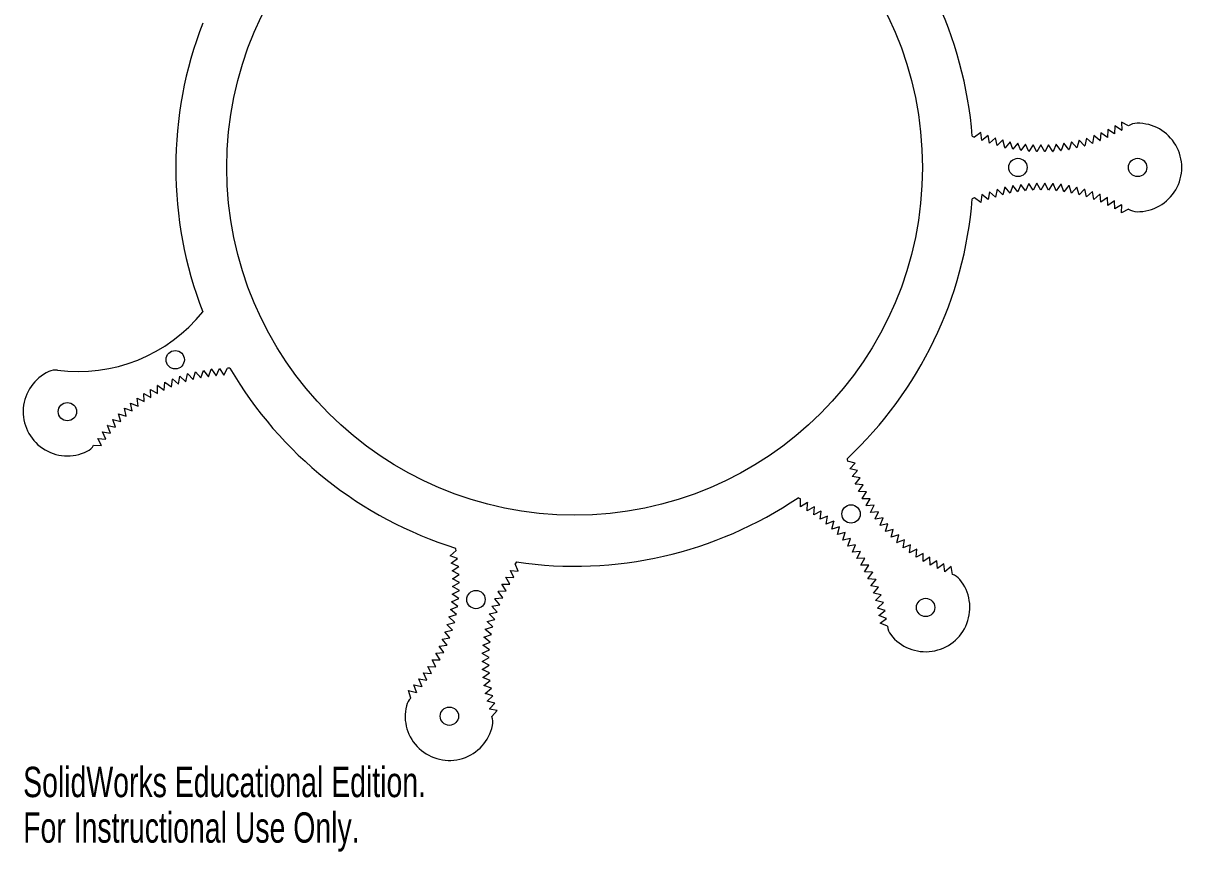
# Model space of a CAD drawing. Header units: inches. Extents: x -3.46 to 3.81, y -4.29 to 3.72.
# Drawn here: x -3.46 to 3.81, y -4.29 to 0.9 of the extents above; entities that cross this region are included whole.
import ezdxf

# ---------------------------------------------------------------- set-up
doc = ezdxf.new("R2010")
doc.units = ezdxf.units.IN
doc.header["$MEASUREMENT"] = 0
doc.styles.add('SLDTEXTSTYLE0', font='TXT', dxfattribs={"width": 0.7})

msp = doc.modelspace()

# ---------------------------------------------------------------- linework, layer by layer
at = {"color": 7, "linetype": 'Continuous', "lineweight": 15}
for p, q in [((2.5467, 0.2193), (2.5066, 0.1894)), ((2.5526, 0.1697), (2.5467, 0.2193)), ((3.2989, 0.218), (3.2929, 0.1683)), ((3.3389, 0.1879), (3.2989, 0.218)), ((3.3429, 0.238), (3.3394, 0.1881)), ((3.3843, 0.21), (3.3429, 0.238)), ((3.3858, 0.2602), (3.3848, 0.2102)), ((3.4286, 0.2344), (3.3858, 0.2602)), ((3.4275, 0.2846), (3.429, 0.2346)), ((3.4716, 0.2609), (3.4275, 0.2846)), ((2.5916, 0.2014), (2.5531, 0.1695)), ((2.5999, 0.1521), (2.5916, 0.2014)), ((2.6373, 0.1857), (2.6004, 0.1519)), ((2.6481, 0.1369), (2.6373, 0.1857)), ((2.6837, 0.1724), (2.6486, 0.1367)), ((2.697, 0.1242), (2.6837, 0.1724)), ((2.7308, 0.1614), (2.6975, 0.124)), ((2.7465, 0.1139), (2.7308, 0.1614)), ((2.7783, 0.1528), (2.747, 0.1138)), ((2.7964, 0.1062), (2.7783, 0.1528)), ((2.8262, 0.1466), (2.7969, 0.1061)), ((2.8466, 0.101), (2.8262, 0.1466)), ((3.0192, 0.1463), (2.9986, 0.1007)), ((3.0483, 0.1057), (3.0192, 0.1463)), ((3.0671, 0.1523), (3.0488, 0.1057)), ((3.0983, 0.1132), (3.0671, 0.1523)), ((3.1147, 0.1607), (3.0988, 0.1133)), ((3.1478, 0.1232), (3.1147, 0.1607)), ((3.1618, 0.1715), (3.1483, 0.1233)), ((3.1967, 0.1358), (3.1618, 0.1715)), ((3.2083, 0.1847), (3.1972, 0.1359)), ((3.245, 0.1507), (3.2083, 0.1847)), ((3.254, 0.2002), (3.2455, 0.1509)), ((3.2924, 0.1681), (3.254, 0.2002)), ((2.8744, 0.1429), (2.8472, 0.101)), ((2.8971, 0.0983), (2.8744, 0.1429)), ((2.9227, 0.1416), (2.8976, 0.0983)), ((2.9476, 0.0982), (2.9227, 0.1416)), ((2.971, 0.1427), (2.9481, 0.0982)), ((2.9981, 0.1007), (2.971, 0.1427)), ((2.6481, -0.1369), (2.6373, -0.1857)), ((2.6837, -0.1724), (2.6486, -0.1367)), ((2.697, -0.1242), (2.6837, -0.1724)), ((2.7308, -0.1614), (2.6975, -0.124)), ((2.7465, -0.1139), (2.7308, -0.1614)), ((2.7783, -0.1528), (2.747, -0.1138)), ((2.7964, -0.1062), (2.7783, -0.1528)), ((2.8262, -0.1466), (2.7969, -0.1061)), ((2.8466, -0.101), (2.8262, -0.1466)), ((2.8744, -0.1429), (2.8472, -0.101)), ((2.8971, -0.0983), (2.8744, -0.1429)), ((2.9227, -0.1416), (2.8976, -0.0983)), ((2.9476, -0.0982), (2.9227, -0.1416)), ((2.971, -0.1427), (2.9481, -0.0982)), ((2.9981, -0.1007), (2.971, -0.1427)), ((3.0192, -0.1463), (2.9986, -0.1007)), ((3.0483, -0.1057), (3.0192, -0.1463)), ((3.0671, -0.1523), (3.0488, -0.1057)), ((3.0983, -0.1132), (3.0671, -0.1523)), ((3.1147, -0.1607), (3.0988, -0.1133)), ((3.1478, -0.1232), (3.1147, -0.1607)), ((3.1618, -0.1715), (3.1483, -0.1233)), ((3.1967, -0.1358), (3.1618, -0.1715)), ((3.2083, -0.1847), (3.1972, -0.1359)), ((2.5467, -0.2193), (2.5066, -0.1894)), ((2.5526, -0.1697), (2.5467, -0.2193)), ((2.5916, -0.2014), (2.5531, -0.1695)), ((2.5999, -0.1521), (2.5916, -0.2014)), ((2.6373, -0.1857), (2.6004, -0.1519)), ((3.245, -0.1507), (3.2083, -0.1847)), ((3.254, -0.2002), (3.2455, -0.1509)), ((3.2924, -0.1681), (3.254, -0.2002)), ((3.2989, -0.218), (3.2929, -0.1683)), ((3.3389, -0.1879), (3.2989, -0.218)), ((3.3429, -0.238), (3.3394, -0.1881)), ((3.3843, -0.21), (3.3429, -0.238)), ((3.3858, -0.2602), (3.3848, -0.2102)), ((3.4286, -0.2344), (3.3858, -0.2602)), ((3.4275, -0.2846), (3.429, -0.2346)), ((3.4716, -0.2609), (3.4275, -0.2846)), ((-2.4369, -1.3431), (-2.4255, -1.2944)), ((-2.4251, -1.2943), (-2.3903, -1.3302)), ((-2.3903, -1.3302), (-2.3765, -1.2822)), ((-2.376, -1.2821), (-2.3431, -1.3197)), ((-2.3431, -1.3197), (-2.327, -1.2724)), ((-2.3265, -1.2723), (-2.2955, -1.3116)), ((-2.2955, -1.3116), (-2.277, -1.2651)), ((-2.2765, -1.2651), (-2.2475, -1.3059)), ((-2.2475, -1.3059), (-2.2267, -1.2604)), ((-2.2262, -1.2604), (-2.1993, -1.3026)), ((-2.1993, -1.3026), (-2.1762, -1.2582)), ((-2.6148, -1.4176), (-2.6135, -1.3677)), ((-2.6131, -1.3674), (-2.5718, -1.3957)), ((-2.5718, -1.3957), (-2.568, -1.3458)), ((-2.5675, -1.3456), (-2.5277, -1.3759)), ((-2.5277, -1.3759), (-2.5214, -1.3263)), ((-2.5209, -1.3261), (-2.4827, -1.3584)), ((-2.4827, -1.3584), (-2.4739, -1.3091)), ((-2.4734, -1.309), (-2.4369, -1.3431)), ((-2.7365, -1.4962), (-2.7428, -1.4466)), ((-2.7423, -1.4463), (-2.6973, -1.468)), ((-2.6973, -1.468), (-2.701, -1.4181)), ((-2.7006, -1.4178), (-2.6567, -1.4418)), ((-2.6567, -1.4418), (-2.6579, -1.3918)), ((-2.6575, -1.3915), (-2.6148, -1.4176)), ((-2.8104, -1.5584), (-2.8216, -1.5097)), ((-2.8213, -1.5093), (-2.7742, -1.5264)), ((-2.7742, -1.5264), (-2.783, -1.4771)), ((-2.7826, -1.4768), (-2.7365, -1.4962)), ((-2.8777, -1.6277), (-2.8938, -1.5804)), ((-2.8934, -1.58), (-2.8449, -1.5922)), ((-2.8449, -1.5922), (-2.8586, -1.5441)), ((-2.8582, -1.5438), (-2.8104, -1.5584)), ((-2.9376, -1.7035), (-2.9584, -1.658)), ((-2.9581, -1.6576), (-2.9086, -1.6649)), ((-2.9086, -1.6649), (-2.927, -1.6184)), ((-2.9267, -1.618), (-2.8777, -1.6277)), ((-3.0146, -1.7413), (-2.9646, -1.7436)), ((-2.9646, -1.7436), (-2.9877, -1.6992)), ((-2.9874, -1.6988), (-2.9376, -1.7035)), ((1.7593, -1.8544), (1.711, -1.8417)), ((1.7242, -1.8899), (1.7593, -1.8544)), ((1.7732, -1.9006), (1.7243, -1.8904)), ((1.7399, -1.9379), (1.7732, -1.9006)), ((1.7895, -1.9461), (1.7401, -1.9384)), ((1.7581, -1.985), (1.7895, -1.9461)), ((1.808, -1.9907), (1.7583, -1.9855)), ((1.7786, -2.0312), (1.808, -1.9907)), ((1.8288, -2.0344), (1.7788, -2.0316)), ((1.4164, -2.1278), (1.4148, -2.0779)), ((1.4589, -2.1015), (1.4164, -2.1278)), ((1.4584, -2.1517), (1.4593, -2.1017)), ((1.8015, -2.0762), (1.8288, -2.0344)), ((1.8517, -2.0769), (1.8017, -2.0767)), ((1.8265, -2.1201), (1.8517, -2.0769)), ((1.5021, -2.1275), (1.4584, -2.1517)), ((1.4991, -2.1777), (1.5026, -2.1278)), ((1.544, -2.1557), (1.4991, -2.1777)), ((1.5385, -2.2057), (1.5445, -2.156)), ((1.8768, -2.1182), (1.8268, -2.1205)), ((1.8538, -2.1626), (1.8768, -2.1182)), ((1.9039, -2.1582), (1.8541, -2.1631)), ((1.8832, -2.2037), (1.9039, -2.1582)), ((1.5845, -2.186), (1.5385, -2.2057)), ((1.5764, -2.2356), (1.5849, -2.1863)), ((1.6233, -2.2183), (1.5764, -2.2356)), ((1.6128, -2.2674), (1.6237, -2.2186)), ((1.933, -2.1968), (1.8835, -2.2041)), ((1.9146, -2.2433), (1.933, -2.1968)), ((1.964, -2.2338), (1.9149, -2.2437)), ((1.948, -2.2812), (1.964, -2.2338)), ((1.6605, -2.2525), (1.6128, -2.2674)), ((1.6475, -2.301), (1.6609, -2.2529)), ((1.6959, -2.2886), (1.6475, -2.301)), ((1.6804, -2.3364), (1.6962, -2.2889)), ((1.9968, -2.2693), (1.9483, -2.2816)), ((1.9832, -2.3174), (1.9968, -2.2693)), ((2.0314, -2.303), (1.9836, -2.3178)), ((2.0202, -2.3518), (2.0314, -2.303)), ((1.7294, -2.3263), (1.6804, -2.3364)), ((1.7116, -2.3733), (1.7298, -2.3267)), ((1.761, -2.3658), (1.7116, -2.3733)), ((1.7408, -2.4118), (1.7613, -2.3662)), ((2.0676, -2.335), (2.0206, -2.3521)), ((2.059, -2.3842), (2.0676, -2.335)), ((2.1054, -2.365), (2.0594, -2.3845)), ((2.0993, -2.4147), (2.1054, -2.365)), ((2.1447, -2.3932), (2.0997, -2.415)), ((2.1411, -2.443), (2.1447, -2.3932)), ((-0.7805, -2.4341), (-0.7424, -2.4016)), ((-0.7334, -2.4508), (-0.7805, -2.4341)), ((-0.773, -2.4818), (-0.7333, -2.4513)), ((1.7905, -2.4067), (1.7408, -2.4118)), ((1.7681, -2.4517), (1.7908, -2.4072)), ((1.818, -2.4492), (1.7681, -2.4517)), ((1.7933, -2.4929), (1.8183, -2.4496)), ((2.1853, -2.4193), (2.1415, -2.4433)), ((2.1842, -2.4693), (2.1853, -2.4193)), ((2.2273, -2.4433), (2.1847, -2.4695)), ((2.2287, -2.4933), (2.2273, -2.4433)), ((2.2703, -2.4652), (2.2291, -2.4935)), ((2.2743, -2.515), (2.2703, -2.4652)), ((-0.7268, -2.5009), (-0.773, -2.4818)), ((-0.7679, -2.5298), (-0.7267, -2.5014)), ((-0.7227, -2.5513), (-0.7679, -2.5298)), ((-0.3804, -2.5714), (-0.4029, -2.5268)), ((-0.4026, -2.5263), (-0.3529, -2.5317)), ((-0.3529, -2.5317), (-0.3731, -2.4859)), ((1.8433, -2.4929), (1.7933, -2.4929)), ((1.8163, -2.5353), (1.8435, -2.4934)), ((1.8663, -2.5379), (1.8163, -2.5353)), ((1.8372, -2.5789), (1.8665, -2.5383)), ((2.3145, -2.4849), (2.2747, -2.5153)), ((2.3209, -2.5345), (2.3145, -2.4849)), ((2.3595, -2.5023), (2.3214, -2.5346)), ((2.3685, -2.5515), (2.3595, -2.5023)), ((-0.7652, -2.5781), (-0.7227, -2.5518)), ((-0.7212, -2.6017), (-0.7652, -2.5781)), ((-0.765, -2.6264), (-0.7212, -2.6023)), ((-0.4291, -2.6548), (-0.456, -2.6126)), ((-0.4558, -2.6122), (-0.4058, -2.6125)), ((-0.4058, -2.6125), (-0.4306, -2.569)), ((-0.4303, -2.5686), (-0.3804, -2.5714)), ((1.887, -2.5839), (1.8372, -2.5789)), ((1.8559, -2.6235), (1.8872, -2.5844)), ((-0.7672, -2.6746), (-0.7222, -2.6528)), ((-0.7258, -2.7026), (-0.7672, -2.6746)), ((-0.7222, -2.6523), (-0.765, -2.6264)), ((-0.4503, -2.6982), (-0.4793, -2.6575)), ((-0.4791, -2.657), (-0.4291, -2.6548)), ((1.9054, -2.631), (1.8559, -2.6235)), ((1.8723, -2.6689), (1.9055, -2.6315)), ((1.9213, -2.6789), (1.8723, -2.6689)), ((1.8864, -2.7151), (1.9215, -2.6794)), ((-0.7789, -2.7705), (-0.732, -2.7533)), ((-0.7718, -2.7227), (-0.7258, -2.7032)), ((-0.7319, -2.7528), (-0.7718, -2.7227)), ((-0.4859, -2.788), (-0.5189, -2.7504)), ((-0.5187, -2.7499), (-0.4693, -2.7426)), ((-0.4693, -2.7426), (-0.5003, -2.7034)), ((-0.5001, -2.703), (-0.4503, -2.6982)), ((1.9349, -2.7276), (1.8864, -2.7151)), ((1.8982, -2.762), (1.935, -2.7281)), ((-0.7884, -2.8179), (-0.7406, -2.8031)), ((-0.7517, -2.8518), (-0.7884, -2.8179)), ((-0.7405, -2.8026), (-0.7789, -2.7705)), ((-0.5003, -2.8341), (-0.5351, -2.7982)), ((-0.535, -2.7977), (-0.4859, -2.788)), ((1.9459, -2.7769), (1.8982, -2.762)), ((1.9076, -2.8094), (1.946, -2.7774)), ((1.9545, -2.8267), (1.9076, -2.8094)), ((1.9145, -2.8572), (1.9545, -2.8272)), ((-0.8144, -2.9109), (-0.7654, -2.901)), ((-0.8002, -2.8647), (-0.7518, -2.8523)), ((-0.7653, -2.9005), (-0.8002, -2.8647)), ((-0.522, -2.9282), (-0.5602, -2.8961)), ((-0.5601, -2.8956), (-0.5123, -2.8809)), ((-0.5123, -2.8809), (-0.5489, -2.8468)), ((-0.5488, -2.8463), (-0.5003, -2.8341)), ((1.9605, -2.8768), (1.9145, -2.8572)), ((-0.831, -2.9563), (-0.7815, -2.9489)), ((-0.7998, -2.9954), (-0.831, -2.9563)), ((-0.7813, -2.9484), (-0.8144, -2.9109)), ((-0.5753, -2.9954), (-0.5292, -2.976)), ((-0.5292, -2.976), (-0.5691, -2.9458)), ((-0.569, -2.9453), (-0.522, -2.9282)), ((-0.8708, -3.0443), (-0.8208, -3.0419)), ((-0.8437, -3.0864), (-0.8708, -3.0443)), ((-0.8497, -3.0008), (-0.8, -2.9959)), ((-0.8206, -3.0415), (-0.8497, -3.0008)), ((-0.5791, -3.0458), (-0.534, -3.0241)), ((-0.5364, -3.0723), (-0.5791, -3.0463)), ((-0.534, -3.0241), (-0.5753, -2.9959)), ((-0.869, -3.1301), (-0.8939, -3.0867)), ((-0.8939, -3.0867), (-0.8439, -3.0868)), ((-0.5803, -3.0963), (-0.5364, -3.0723)), ((-0.5364, -3.1207), (-0.5803, -3.0968)), ((-0.579, -3.1468), (-0.5364, -3.1207)), ((-0.9262, -3.2134), (-0.9466, -3.1677)), ((-0.9466, -3.1677), (-0.8968, -3.1729)), ((-0.8965, -3.1724), (-0.9192, -3.1279)), ((-0.9192, -3.1279), (-0.8693, -3.1305)), ((-0.5339, -3.1689), (-0.579, -3.1473)), ((-0.5751, -3.1972), (-0.5339, -3.1689)), ((-0.9914, -3.2905), (-1.0071, -3.243)), ((-1.0071, -3.243), (-0.9581, -3.2531)), ((-0.9578, -3.2527), (-0.9759, -3.2061)), ((-0.9759, -3.2061), (-0.9265, -3.2138)), ((-0.5289, -3.217), (-0.5751, -3.1977)), ((-0.5687, -3.2473), (-0.5289, -3.217)), ((-0.5216, -3.2647), (-0.5686, -3.2478)), ((-0.5598, -3.297), (-0.5216, -3.2647)), ((-1.0269, -3.3265), (-1.0402, -3.2782)), ((-1.0402, -3.2782), (-0.9918, -3.2908)), ((-0.5118, -3.312), (-0.5597, -3.2975)), ((-0.5484, -3.3462), (-0.5118, -3.312)), ((-0.4997, -3.3588), (-0.5482, -3.3467)), ((-0.5345, -3.3948), (-0.4997, -3.3588)), ((-0.4852, -3.4049), (-0.5343, -3.3953)), ((-0.5181, -3.4426), (-0.4852, -3.4049))]:
    msp.add_line(p, q, dxfattribs=at)
at = {"color": 7, "linetype": 'Continuous', "lineweight": 15, "flags": 128}
for points in [[(3.4286, 0.2344), (3.4286, 0.2344), (3.4287, 0.2344), (3.4287, 0.2345), (3.4288, 0.2345), (3.4289, 0.2345), (3.4289, 0.2346), (3.429, 0.2346), (3.429, 0.2346)], [(2.5526, 0.1697), (2.5526, 0.1696), (2.5527, 0.1696), (2.5528, 0.1696), (2.5528, 0.1696), (2.5529, 0.1695), (2.5529, 0.1695), (2.553, 0.1695), (2.5531, 0.1695)], [(2.5999, 0.1521), (2.6, 0.1521), (2.6001, 0.152), (2.6001, 0.152), (2.6002, 0.152), (2.6002, 0.152), (2.6003, 0.1519), (2.6004, 0.1519), (2.6004, 0.1519)], [(3.245, 0.1507), (3.245, 0.1508), (3.2451, 0.1508), (3.2452, 0.1508), (3.2452, 0.1508), (3.2453, 0.1508), (3.2453, 0.1509), (3.2454, 0.1509), (3.2455, 0.1509)], [(3.2924, 0.1681), (3.2925, 0.1682), (3.2925, 0.1682), (3.2926, 0.1682), (3.2926, 0.1682), (3.2927, 0.1683), (3.2928, 0.1683), (3.2928, 0.1683), (3.2929, 0.1683)], [(3.3389, 0.1879), (3.339, 0.1879), (3.339, 0.188), (3.3391, 0.188), (3.3391, 0.188), (3.3392, 0.188), (3.3392, 0.1881), (3.3393, 0.1881), (3.3394, 0.1881)], [(3.3843, 0.21), (3.3844, 0.21), (3.3844, 0.2101), (3.3845, 0.2101), (3.3846, 0.2101), (3.3846, 0.2101), (3.3847, 0.2102), (3.3847, 0.2102), (3.3848, 0.2102)], [(2.6481, 0.1369), (2.6482, 0.1369), (2.6482, 0.1369), (2.6483, 0.1368), (2.6484, 0.1368), (2.6484, 0.1368), (2.6485, 0.1368), (2.6485, 0.1368), (2.6486, 0.1367)], [(2.697, 0.1242), (2.6971, 0.1242), (2.6971, 0.1241), (2.6972, 0.1241), (2.6972, 0.1241), (2.6973, 0.1241), (2.6974, 0.1241), (2.6974, 0.1241), (2.6975, 0.124)], [(2.7465, 0.1139), (2.7465, 0.1139), (2.7466, 0.1139), (2.7467, 0.1139), (2.7467, 0.1139), (2.7468, 0.1139), (2.7468, 0.1139), (2.7469, 0.1138), (2.747, 0.1138)], [(2.7964, 0.1062), (2.7965, 0.1062), (2.7965, 0.1062), (2.7966, 0.1062), (2.7966, 0.1062), (2.7967, 0.1062), (2.7968, 0.1061), (2.7968, 0.1061), (2.7969, 0.1061)], [(2.8466, 0.101), (2.8467, 0.101), (2.8468, 0.101), (2.8468, 0.101), (2.8469, 0.101), (2.847, 0.101), (2.847, 0.101), (2.8471, 0.101), (2.8472, 0.101)], [(2.8971, 0.0983), (2.8971, 0.0983), (2.8972, 0.0983), (2.8973, 0.0983), (2.8973, 0.0983), (2.8974, 0.0983), (2.8975, 0.0983), (2.8975, 0.0983), (2.8976, 0.0983)], [(2.9476, 0.0982), (2.9477, 0.0982), (2.9477, 0.0982), (2.9478, 0.0982), (2.9479, 0.0982), (2.9479, 0.0982), (2.948, 0.0982), (2.9481, 0.0982), (2.9481, 0.0982)], [(2.9981, 0.1007), (2.9981, 0.1007), (2.9982, 0.1007), (2.9983, 0.1007), (2.9983, 0.1007), (2.9984, 0.1007), (2.9984, 0.1007), (2.9985, 0.1007), (2.9986, 0.1007)], [(3.0483, 0.1057), (3.0484, 0.1057), (3.0485, 0.1057), (3.0485, 0.1057), (3.0486, 0.1057), (3.0487, 0.1057), (3.0487, 0.1057), (3.0488, 0.1057), (3.0488, 0.1057)], [(3.0983, 0.1132), (3.0983, 0.1132), (3.0984, 0.1132), (3.0985, 0.1132), (3.0985, 0.1132), (3.0986, 0.1132), (3.0987, 0.1133), (3.0987, 0.1133), (3.0988, 0.1133)], [(3.1478, 0.1232), (3.1479, 0.1232), (3.1479, 0.1233), (3.148, 0.1233), (3.148, 0.1233), (3.1481, 0.1233), (3.1482, 0.1233), (3.1482, 0.1233), (3.1483, 0.1233)], [(3.1967, 0.1358), (3.1968, 0.1358), (3.1969, 0.1358), (3.1969, 0.1358), (3.197, 0.1358), (3.197, 0.1358), (3.1971, 0.1359), (3.1972, 0.1359), (3.1972, 0.1359)], [(2.6481, -0.1369), (2.6482, -0.1369), (2.6482, -0.1369), (2.6483, -0.1368), (2.6484, -0.1368), (2.6484, -0.1368), (2.6485, -0.1368), (2.6485, -0.1368), (2.6486, -0.1367)], [(2.697, -0.1242), (2.6971, -0.1242), (2.6971, -0.1241), (2.6972, -0.1241), (2.6972, -0.1241), (2.6973, -0.1241), (2.6974, -0.1241), (2.6974, -0.1241), (2.6975, -0.124)], [(2.7465, -0.1139), (2.7465, -0.1139), (2.7466, -0.1139), (2.7467, -0.1139), (2.7467, -0.1139), (2.7468, -0.1139), (2.7468, -0.1139), (2.7469, -0.1138), (2.747, -0.1138)], [(2.7964, -0.1062), (2.7965, -0.1062), (2.7965, -0.1062), (2.7966, -0.1062), (2.7966, -0.1062), (2.7967, -0.1062), (2.7968, -0.1061), (2.7968, -0.1061), (2.7969, -0.1061)], [(2.8466, -0.101), (2.8467, -0.101), (2.8468, -0.101), (2.8468, -0.101), (2.8469, -0.101), (2.847, -0.101), (2.847, -0.101), (2.8471, -0.101), (2.8472, -0.101)], [(2.8971, -0.0983), (2.8971, -0.0983), (2.8972, -0.0983), (2.8973, -0.0983), (2.8973, -0.0983), (2.8974, -0.0983), (2.8975, -0.0983), (2.8975, -0.0983), (2.8976, -0.0983)], [(2.9476, -0.0982), (2.9477, -0.0982), (2.9477, -0.0982), (2.9478, -0.0982), (2.9479, -0.0982), (2.9479, -0.0982), (2.948, -0.0982), (2.9481, -0.0982), (2.9481, -0.0982)], [(2.9981, -0.1007), (2.9981, -0.1007), (2.9982, -0.1007), (2.9983, -0.1007), (2.9983, -0.1007), (2.9984, -0.1007), (2.9984, -0.1007), (2.9985, -0.1007), (2.9986, -0.1007)], [(3.0483, -0.1057), (3.0484, -0.1057), (3.0485, -0.1057), (3.0485, -0.1057), (3.0486, -0.1057), (3.0487, -0.1057), (3.0487, -0.1057), (3.0488, -0.1057), (3.0488, -0.1057)], [(3.0983, -0.1132), (3.0983, -0.1132), (3.0984, -0.1132), (3.0985, -0.1132), (3.0985, -0.1132), (3.0986, -0.1132), (3.0987, -0.1133), (3.0987, -0.1133), (3.0988, -0.1133)], [(3.1478, -0.1232), (3.1479, -0.1232), (3.1479, -0.1233), (3.148, -0.1233), (3.148, -0.1233), (3.1481, -0.1233), (3.1482, -0.1233), (3.1482, -0.1233), (3.1483, -0.1233)], [(3.1967, -0.1358), (3.1968, -0.1358), (3.1969, -0.1358), (3.1969, -0.1358), (3.197, -0.1358), (3.197, -0.1358), (3.1971, -0.1359), (3.1972, -0.1359), (3.1972, -0.1359)], [(2.5526, -0.1697), (2.5526, -0.1696), (2.5527, -0.1696), (2.5528, -0.1696), (2.5528, -0.1696), (2.5529, -0.1695), (2.5529, -0.1695), (2.553, -0.1695), (2.5531, -0.1695)], [(2.5999, -0.1521), (2.6, -0.1521), (2.6001, -0.152), (2.6001, -0.152), (2.6002, -0.152), (2.6002, -0.152), (2.6003, -0.1519), (2.6004, -0.1519), (2.6004, -0.1519)], [(3.245, -0.1507), (3.245, -0.1508), (3.2451, -0.1508), (3.2452, -0.1508), (3.2452, -0.1508), (3.2453, -0.1508), (3.2453, -0.1509), (3.2454, -0.1509), (3.2455, -0.1509)], [(3.2924, -0.1681), (3.2925, -0.1682), (3.2925, -0.1682), (3.2926, -0.1682), (3.2926, -0.1682), (3.2927, -0.1683), (3.2928, -0.1683), (3.2928, -0.1683), (3.2929, -0.1683)], [(3.3389, -0.1879), (3.339, -0.1879), (3.339, -0.188), (3.3391, -0.188), (3.3391, -0.188), (3.3392, -0.188), (3.3392, -0.1881), (3.3393, -0.1881), (3.3394, -0.1881)], [(3.3843, -0.21), (3.3844, -0.21), (3.3844, -0.2101), (3.3845, -0.2101), (3.3846, -0.2101), (3.3846, -0.2101), (3.3847, -0.2102), (3.3847, -0.2102), (3.3848, -0.2102)], [(3.4286, -0.2344), (3.4286, -0.2344), (3.4287, -0.2344), (3.4287, -0.2345), (3.4288, -0.2345), (3.4289, -0.2345), (3.4289, -0.2346), (3.429, -0.2346), (3.429, -0.2346)], [(-2.4251, -1.2943), (-2.4251, -1.2943), (-2.4252, -1.2943), (-2.4252, -1.2943), (-2.4253, -1.2944), (-2.4254, -1.2944), (-2.4254, -1.2944), (-2.4255, -1.2944), (-2.4255, -1.2944)], [(-2.376, -1.2821), (-2.3761, -1.2821), (-2.3762, -1.2821), (-2.3762, -1.2821), (-2.3763, -1.2821), (-2.3764, -1.2821), (-2.3764, -1.2821), (-2.3765, -1.2822), (-2.3765, -1.2822)], [(-2.3265, -1.2723), (-2.3265, -1.2723), (-2.3266, -1.2723), (-2.3267, -1.2723), (-2.3267, -1.2724), (-2.3268, -1.2724), (-2.3269, -1.2724), (-2.3269, -1.2724), (-2.327, -1.2724)], [(-2.2765, -1.2651), (-2.2765, -1.2651), (-2.2766, -1.2651), (-2.2767, -1.2651), (-2.2767, -1.2651), (-2.2768, -1.2651), (-2.2769, -1.2651), (-2.2769, -1.2651), (-2.277, -1.2651)], [(-2.2262, -1.2604), (-2.2262, -1.2604), (-2.2263, -1.2604), (-2.2264, -1.2604), (-2.2264, -1.2604), (-2.2265, -1.2604), (-2.2266, -1.2604), (-2.2266, -1.2604), (-2.2267, -1.2604)], [(-2.6131, -1.3674), (-2.6131, -1.3674), (-2.6132, -1.3675), (-2.6132, -1.3675), (-2.6133, -1.3675), (-2.6134, -1.3676), (-2.6134, -1.3676), (-2.6135, -1.3676), (-2.6135, -1.3677)], [(-2.5675, -1.3456), (-2.5676, -1.3456), (-2.5676, -1.3456), (-2.5677, -1.3457), (-2.5678, -1.3457), (-2.5678, -1.3457), (-2.5679, -1.3458), (-2.5679, -1.3458), (-2.568, -1.3458)], [(-2.5209, -1.3261), (-2.521, -1.3261), (-2.521, -1.3261), (-2.5211, -1.3262), (-2.5212, -1.3262), (-2.5212, -1.3262), (-2.5213, -1.3262), (-2.5213, -1.3263), (-2.5214, -1.3263)], [(-2.4734, -1.309), (-2.4734, -1.309), (-2.4735, -1.309), (-2.4736, -1.309), (-2.4736, -1.3091), (-2.4737, -1.3091), (-2.4738, -1.3091), (-2.4738, -1.3091), (-2.4739, -1.3091)], [(-2.7423, -1.4463), (-2.7424, -1.4463), (-2.7424, -1.4464), (-2.7425, -1.4464), (-2.7426, -1.4464), (-2.7426, -1.4465), (-2.7427, -1.4465), (-2.7427, -1.4465), (-2.7428, -1.4466)], [(-2.7006, -1.4178), (-2.7007, -1.4179), (-2.7007, -1.4179), (-2.7008, -1.4179), (-2.7008, -1.418), (-2.7009, -1.418), (-2.7009, -1.418), (-2.701, -1.4181), (-2.701, -1.4181)], [(-2.6575, -1.3915), (-2.6575, -1.3915), (-2.6576, -1.3916), (-2.6576, -1.3916), (-2.6577, -1.3916), (-2.6578, -1.3917), (-2.6578, -1.3917), (-2.6579, -1.3917), (-2.6579, -1.3918)], [(-2.8213, -1.5093), (-2.8213, -1.5094), (-2.8214, -1.5094), (-2.8214, -1.5095), (-2.8214, -1.5095), (-2.8215, -1.5095), (-2.8215, -1.5096), (-2.8216, -1.5096), (-2.8216, -1.5097)], [(-2.7826, -1.4768), (-2.7826, -1.4768), (-2.7827, -1.4769), (-2.7827, -1.4769), (-2.7828, -1.477), (-2.7828, -1.477), (-2.7829, -1.477), (-2.783, -1.4771), (-2.783, -1.4771)], [(-2.8934, -1.58), (-2.8934, -1.5801), (-2.8935, -1.5801), (-2.8935, -1.5801), (-2.8936, -1.5802), (-2.8936, -1.5802), (-2.8937, -1.5803), (-2.8937, -1.5803), (-2.8938, -1.5804)], [(-2.8582, -1.5438), (-2.8583, -1.5438), (-2.8583, -1.5438), (-2.8584, -1.5439), (-2.8584, -1.5439), (-2.8585, -1.544), (-2.8585, -1.544), (-2.8585, -1.5441), (-2.8586, -1.5441)], [(-2.9581, -1.6576), (-2.9581, -1.6577), (-2.9581, -1.6577), (-2.9582, -1.6578), (-2.9582, -1.6578), (-2.9583, -1.6579), (-2.9583, -1.6579), (-2.9583, -1.658), (-2.9584, -1.658)], [(-2.9267, -1.618), (-2.9268, -1.618), (-2.9268, -1.6181), (-2.9268, -1.6181), (-2.9269, -1.6182), (-2.9269, -1.6182), (-2.927, -1.6183), (-2.927, -1.6183), (-2.927, -1.6184)], [(-2.9874, -1.6988), (-2.9874, -1.6988), (-2.9874, -1.6989), (-2.9875, -1.6989), (-2.9875, -1.699), (-2.9875, -1.699), (-2.9876, -1.6991), (-2.9876, -1.6991), (-2.9877, -1.6992)], [(1.7242, -1.8899), (1.7242, -1.89), (1.7242, -1.89), (1.7242, -1.8901), (1.7242, -1.8901), (1.7242, -1.8902), (1.7243, -1.8903), (1.7243, -1.8903), (1.7243, -1.8904)], [(1.7399, -1.9379), (1.7399, -1.938), (1.74, -1.938), (1.74, -1.9381), (1.74, -1.9381), (1.74, -1.9382), (1.7401, -1.9383), (1.7401, -1.9383), (1.7401, -1.9384)], [(1.7581, -1.985), (1.7581, -1.9851), (1.7581, -1.9851), (1.7582, -1.9852), (1.7582, -1.9853), (1.7582, -1.9853), (1.7582, -1.9854), (1.7583, -1.9854), (1.7583, -1.9855)], [(1.7786, -2.0312), (1.7787, -2.0312), (1.7787, -2.0313), (1.7787, -2.0314), (1.7787, -2.0314), (1.7788, -2.0315), (1.7788, -2.0315), (1.7788, -2.0316), (1.7788, -2.0316)], [(1.4589, -2.1015), (1.4589, -2.1015), (1.459, -2.1015), (1.459, -2.1016), (1.4591, -2.1016), (1.4591, -2.1016), (1.4592, -2.1017), (1.4592, -2.1017), (1.4593, -2.1017)], [(1.8015, -2.0762), (1.8015, -2.0763), (1.8015, -2.0764), (1.8016, -2.0764), (1.8016, -2.0765), (1.8016, -2.0765), (1.8016, -2.0766), (1.8017, -2.0766), (1.8017, -2.0767)], [(1.5021, -2.1275), (1.5022, -2.1276), (1.5022, -2.1276), (1.5023, -2.1276), (1.5024, -2.1277), (1.5024, -2.1277), (1.5025, -2.1277), (1.5025, -2.1278), (1.5026, -2.1278)], [(1.544, -2.1557), (1.5441, -2.1558), (1.5441, -2.1558), (1.5442, -2.1558), (1.5443, -2.1559), (1.5443, -2.1559), (1.5444, -2.156), (1.5444, -2.156), (1.5445, -2.156)], [(1.8265, -2.1201), (1.8266, -2.1202), (1.8266, -2.1202), (1.8266, -2.1203), (1.8267, -2.1203), (1.8267, -2.1204), (1.8267, -2.1204), (1.8268, -2.1205), (1.8268, -2.1205)], [(1.8538, -2.1626), (1.8538, -2.1627), (1.8539, -2.1627), (1.8539, -2.1628), (1.854, -2.1628), (1.854, -2.1629), (1.854, -2.1629), (1.8541, -2.163), (1.8541, -2.1631)], [(1.5845, -2.186), (1.5845, -2.1861), (1.5846, -2.1861), (1.5846, -2.1861), (1.5847, -2.1862), (1.5847, -2.1862), (1.5848, -2.1863), (1.5848, -2.1863), (1.5849, -2.1863)], [(1.6233, -2.2183), (1.6234, -2.2183), (1.6234, -2.2184), (1.6235, -2.2184), (1.6235, -2.2185), (1.6236, -2.2185), (1.6236, -2.2186), (1.6237, -2.2186), (1.6237, -2.2186)], [(1.8832, -2.2037), (1.8832, -2.2038), (1.8833, -2.2038), (1.8833, -2.2039), (1.8833, -2.2039), (1.8834, -2.204), (1.8834, -2.204), (1.8835, -2.2041), (1.8835, -2.2041)], [(1.9146, -2.2433), (1.9146, -2.2433), (1.9147, -2.2434), (1.9147, -2.2434), (1.9148, -2.2435), (1.9148, -2.2435), (1.9148, -2.2436), (1.9149, -2.2436), (1.9149, -2.2437)], [(1.6605, -2.2525), (1.6605, -2.2526), (1.6606, -2.2526), (1.6606, -2.2526), (1.6607, -2.2527), (1.6607, -2.2527), (1.6608, -2.2528), (1.6608, -2.2528), (1.6609, -2.2529)], [(1.6959, -2.2886), (1.6959, -2.2886), (1.696, -2.2887), (1.696, -2.2887), (1.6961, -2.2887), (1.6961, -2.2888), (1.6962, -2.2888), (1.6962, -2.2889), (1.6962, -2.2889)], [(1.948, -2.2812), (1.948, -2.2813), (1.9481, -2.2813), (1.9481, -2.2813), (1.9481, -2.2814), (1.9482, -2.2814), (1.9482, -2.2815), (1.9483, -2.2815), (1.9483, -2.2816)], [(1.9832, -2.3174), (1.9833, -2.3174), (1.9833, -2.3175), (1.9834, -2.3175), (1.9834, -2.3176), (1.9835, -2.3176), (1.9835, -2.3177), (1.9835, -2.3177), (1.9836, -2.3178)], [(1.7294, -2.3263), (1.7295, -2.3264), (1.7295, -2.3264), (1.7295, -2.3265), (1.7296, -2.3265), (1.7296, -2.3266), (1.7297, -2.3266), (1.7297, -2.3267), (1.7298, -2.3267)], [(1.761, -2.3658), (1.761, -2.3658), (1.7611, -2.3659), (1.7611, -2.3659), (1.7612, -2.366), (1.7612, -2.366), (1.7612, -2.3661), (1.7613, -2.3661), (1.7613, -2.3662)], [(2.0202, -2.3518), (2.0203, -2.3518), (2.0203, -2.3518), (2.0204, -2.3519), (2.0204, -2.3519), (2.0205, -2.352), (2.0205, -2.352), (2.0206, -2.3521), (2.0206, -2.3521)], [(2.059, -2.3842), (2.059, -2.3843), (2.0591, -2.3843), (2.0591, -2.3843), (2.0592, -2.3844), (2.0592, -2.3844), (2.0593, -2.3845), (2.0593, -2.3845), (2.0594, -2.3845)], [(-0.7334, -2.4508), (-0.7334, -2.4509), (-0.7334, -2.4509), (-0.7334, -2.451), (-0.7334, -2.4511), (-0.7334, -2.4511), (-0.7334, -2.4512), (-0.7333, -2.4513), (-0.7333, -2.4513)], [(1.7905, -2.4067), (1.7906, -2.4068), (1.7906, -2.4069), (1.7907, -2.4069), (1.7907, -2.407), (1.7907, -2.407), (1.7908, -2.4071), (1.7908, -2.4071), (1.7908, -2.4072)], [(1.818, -2.4492), (1.818, -2.4492), (1.8181, -2.4493), (1.8181, -2.4493), (1.8181, -2.4494), (1.8182, -2.4494), (1.8182, -2.4495), (1.8182, -2.4496), (1.8183, -2.4496)], [(2.0993, -2.4147), (2.0993, -2.4147), (2.0994, -2.4147), (2.0994, -2.4148), (2.0995, -2.4148), (2.0995, -2.4149), (2.0996, -2.4149), (2.0996, -2.4149), (2.0997, -2.415)], [(2.1411, -2.443), (2.1411, -2.4431), (2.1412, -2.4431), (2.1412, -2.4431), (2.1413, -2.4432), (2.1413, -2.4432), (2.1414, -2.4433), (2.1414, -2.4433), (2.1415, -2.4433)], [(-0.7268, -2.5009), (-0.7268, -2.501), (-0.7268, -2.501), (-0.7268, -2.5011), (-0.7268, -2.5012), (-0.7268, -2.5012), (-0.7268, -2.5013), (-0.7268, -2.5014), (-0.7267, -2.5014)], [(-0.4026, -2.5263), (-0.4026, -2.5264), (-0.4027, -2.5264), (-0.4027, -2.5265), (-0.4027, -2.5265), (-0.4028, -2.5266), (-0.4028, -2.5266), (-0.4028, -2.5267), (-0.4029, -2.5268)], [(1.8433, -2.4929), (1.8433, -2.493), (1.8433, -2.493), (1.8433, -2.4931), (1.8434, -2.4931), (1.8434, -2.4932), (1.8434, -2.4933), (1.8435, -2.4933), (1.8435, -2.4934)], [(1.8663, -2.5379), (1.8663, -2.5379), (1.8663, -2.538), (1.8664, -2.5381), (1.8664, -2.5381), (1.8664, -2.5382), (1.8664, -2.5382), (1.8665, -2.5383), (1.8665, -2.5383)], [(2.1842, -2.4693), (2.1843, -2.4693), (2.1843, -2.4693), (2.1844, -2.4694), (2.1845, -2.4694), (2.1845, -2.4694), (2.1846, -2.4695), (2.1846, -2.4695), (2.1847, -2.4695)], [(2.2287, -2.4933), (2.2287, -2.4933), (2.2288, -2.4934), (2.2288, -2.4934), (2.2289, -2.4934), (2.229, -2.4934), (2.229, -2.4935), (2.2291, -2.4935), (2.2291, -2.4935)], [(2.2743, -2.515), (2.2743, -2.5151), (2.2744, -2.5151), (2.2745, -2.5151), (2.2745, -2.5151), (2.2746, -2.5152), (2.2746, -2.5152), (2.2747, -2.5152), (2.2747, -2.5153)], [(2.3209, -2.5345), (2.321, -2.5345), (2.321, -2.5345), (2.3211, -2.5345), (2.3212, -2.5345), (2.3212, -2.5346), (2.3213, -2.5346), (2.3213, -2.5346), (2.3214, -2.5346)], [(-0.7227, -2.5513), (-0.7227, -2.5513), (-0.7227, -2.5514), (-0.7227, -2.5514), (-0.7227, -2.5515), (-0.7227, -2.5516), (-0.7227, -2.5516), (-0.7227, -2.5517), (-0.7227, -2.5518)], [(-0.7212, -2.6017), (-0.7212, -2.6018), (-0.7212, -2.6019), (-0.7212, -2.6019), (-0.7212, -2.602), (-0.7212, -2.6021), (-0.7212, -2.6021), (-0.7212, -2.6022), (-0.7212, -2.6023)], [(-0.4558, -2.6122), (-0.4558, -2.6122), (-0.4559, -2.6123), (-0.4559, -2.6123), (-0.4559, -2.6124), (-0.456, -2.6125), (-0.456, -2.6125), (-0.456, -2.6126), (-0.456, -2.6126)], [(-0.4303, -2.5686), (-0.4303, -2.5686), (-0.4303, -2.5687), (-0.4304, -2.5687), (-0.4304, -2.5688), (-0.4304, -2.5689), (-0.4305, -2.5689), (-0.4305, -2.569), (-0.4306, -2.569)], [(1.887, -2.5839), (1.887, -2.584), (1.887, -2.5841), (1.8871, -2.5841), (1.8871, -2.5842), (1.8871, -2.5842), (1.8871, -2.5843), (1.8872, -2.5844), (1.8872, -2.5844)], [(-0.7222, -2.6523), (-0.7222, -2.6523), (-0.7222, -2.6524), (-0.7222, -2.6525), (-0.7222, -2.6525), (-0.7222, -2.6526), (-0.7222, -2.6526), (-0.7222, -2.6527), (-0.7222, -2.6528)], [(-0.4791, -2.657), (-0.4791, -2.6571), (-0.4791, -2.6571), (-0.4792, -2.6572), (-0.4792, -2.6572), (-0.4792, -2.6573), (-0.4793, -2.6574), (-0.4793, -2.6574), (-0.4793, -2.6575)], [(1.9054, -2.631), (1.9054, -2.6311), (1.9054, -2.6311), (1.9054, -2.6312), (1.9054, -2.6313), (1.9055, -2.6313), (1.9055, -2.6314), (1.9055, -2.6314), (1.9055, -2.6315)], [(1.9213, -2.6789), (1.9213, -2.679), (1.9214, -2.6791), (1.9214, -2.6791), (1.9214, -2.6792), (1.9214, -2.6792), (1.9214, -2.6793), (1.9215, -2.6794), (1.9215, -2.6794)], [(-0.7319, -2.7528), (-0.7319, -2.7529), (-0.7319, -2.7529), (-0.7319, -2.753), (-0.7319, -2.753), (-0.7319, -2.7531), (-0.732, -2.7532), (-0.732, -2.7532), (-0.732, -2.7533)], [(-0.7258, -2.7026), (-0.7258, -2.7027), (-0.7258, -2.7028), (-0.7258, -2.7028), (-0.7258, -2.7029), (-0.7258, -2.703), (-0.7258, -2.703), (-0.7258, -2.7031), (-0.7258, -2.7032)], [(-0.5187, -2.7499), (-0.5187, -2.75), (-0.5188, -2.75), (-0.5188, -2.7501), (-0.5188, -2.7501), (-0.5188, -2.7502), (-0.5189, -2.7503), (-0.5189, -2.7503), (-0.5189, -2.7504)], [(-0.5001, -2.703), (-0.5001, -2.703), (-0.5001, -2.7031), (-0.5002, -2.7031), (-0.5002, -2.7032), (-0.5002, -2.7033), (-0.5002, -2.7033), (-0.5003, -2.7034), (-0.5003, -2.7034)], [(1.9349, -2.7276), (1.9349, -2.7277), (1.9349, -2.7277), (1.9349, -2.7278), (1.9349, -2.7279), (1.9349, -2.7279), (1.935, -2.728), (1.935, -2.728), (1.935, -2.7281)], [(-0.7405, -2.8026), (-0.7405, -2.8026), (-0.7406, -2.8027), (-0.7406, -2.8028), (-0.7406, -2.8028), (-0.7406, -2.8029), (-0.7406, -2.8029), (-0.7406, -2.803), (-0.7406, -2.8031)], [(-0.535, -2.7977), (-0.535, -2.7978), (-0.535, -2.7979), (-0.535, -2.7979), (-0.5351, -2.798), (-0.5351, -2.798), (-0.5351, -2.7981), (-0.5351, -2.7982), (-0.5351, -2.7982)], [(1.9459, -2.7769), (1.9459, -2.777), (1.9459, -2.777), (1.9459, -2.7771), (1.946, -2.7772), (1.946, -2.7772), (1.946, -2.7773), (1.946, -2.7773), (1.946, -2.7774)], [(1.9545, -2.8267), (1.9545, -2.8268), (1.9545, -2.8268), (1.9545, -2.8269), (1.9545, -2.8269), (1.9545, -2.827), (1.9545, -2.8271), (1.9545, -2.8271), (1.9545, -2.8272)], [(-0.7653, -2.9005), (-0.7653, -2.9006), (-0.7653, -2.9006), (-0.7653, -2.9007), (-0.7654, -2.9007), (-0.7654, -2.9008), (-0.7654, -2.9009), (-0.7654, -2.9009), (-0.7654, -2.901)], [(-0.7517, -2.8518), (-0.7517, -2.8519), (-0.7517, -2.852), (-0.7517, -2.852), (-0.7517, -2.8521), (-0.7518, -2.8522), (-0.7518, -2.8522), (-0.7518, -2.8523), (-0.7518, -2.8523)], [(-0.5601, -2.8956), (-0.5601, -2.8956), (-0.5602, -2.8957), (-0.5602, -2.8957), (-0.5602, -2.8958), (-0.5602, -2.8959), (-0.5602, -2.8959), (-0.5602, -2.896), (-0.5602, -2.8961)], [(-0.5488, -2.8463), (-0.5488, -2.8464), (-0.5488, -2.8465), (-0.5488, -2.8465), (-0.5489, -2.8466), (-0.5489, -2.8466), (-0.5489, -2.8467), (-0.5489, -2.8468), (-0.5489, -2.8468)], [(-0.7813, -2.9484), (-0.7814, -2.9484), (-0.7814, -2.9485), (-0.7814, -2.9486), (-0.7814, -2.9486), (-0.7814, -2.9487), (-0.7815, -2.9488), (-0.7815, -2.9488), (-0.7815, -2.9489)], [(-0.569, -2.9453), (-0.569, -2.9454), (-0.569, -2.9454), (-0.569, -2.9455), (-0.569, -2.9456), (-0.569, -2.9456), (-0.569, -2.9457), (-0.569, -2.9457), (-0.5691, -2.9458)], [(-0.8206, -3.0415), (-0.8206, -3.0415), (-0.8206, -3.0416), (-0.8207, -3.0416), (-0.8207, -3.0417), (-0.8207, -3.0417), (-0.8208, -3.0418), (-0.8208, -3.0419), (-0.8208, -3.0419)], [(-0.7998, -2.9954), (-0.7998, -2.9955), (-0.7998, -2.9955), (-0.7999, -2.9956), (-0.7999, -2.9957), (-0.7999, -2.9957), (-0.7999, -2.9958), (-0.8, -2.9958), (-0.8, -2.9959)], [(-0.5791, -3.0458), (-0.5791, -3.0459), (-0.5791, -3.0459), (-0.5791, -3.046), (-0.5791, -3.046), (-0.5791, -3.0461), (-0.5791, -3.0462), (-0.5791, -3.0462), (-0.5791, -3.0463)], [(-0.5753, -2.9954), (-0.5753, -2.9955), (-0.5753, -2.9955), (-0.5753, -2.9956), (-0.5753, -2.9957), (-0.5753, -2.9957), (-0.5753, -2.9958), (-0.5753, -2.9959), (-0.5753, -2.9959)], [(-0.8437, -3.0864), (-0.8437, -3.0864), (-0.8438, -3.0865), (-0.8438, -3.0865), (-0.8438, -3.0866), (-0.8438, -3.0867), (-0.8439, -3.0867), (-0.8439, -3.0868), (-0.8439, -3.0868)], [(-0.5803, -3.0963), (-0.5803, -3.0964), (-0.5803, -3.0964), (-0.5803, -3.0965), (-0.5803, -3.0966), (-0.5803, -3.0966), (-0.5803, -3.0967), (-0.5803, -3.0967), (-0.5803, -3.0968)], [(-0.8965, -3.1724), (-0.8966, -3.1725), (-0.8966, -3.1726), (-0.8967, -3.1726), (-0.8967, -3.1727), (-0.8967, -3.1727), (-0.8968, -3.1728), (-0.8968, -3.1728), (-0.8968, -3.1729)], [(-0.869, -3.1301), (-0.8691, -3.1301), (-0.8691, -3.1302), (-0.8691, -3.1302), (-0.8692, -3.1303), (-0.8692, -3.1304), (-0.8692, -3.1304), (-0.8693, -3.1305), (-0.8693, -3.1305)], [(-0.579, -3.1468), (-0.579, -3.1469), (-0.579, -3.1469), (-0.579, -3.147), (-0.579, -3.1471), (-0.579, -3.1471), (-0.579, -3.1472), (-0.579, -3.1472), (-0.579, -3.1473)], [(-0.9578, -3.2527), (-0.9579, -3.2528), (-0.9579, -3.2528), (-0.9579, -3.2529), (-0.958, -3.2529), (-0.958, -3.253), (-0.9581, -3.253), (-0.9581, -3.2531), (-0.9581, -3.2531)], [(-0.9262, -3.2134), (-0.9262, -3.2134), (-0.9262, -3.2135), (-0.9263, -3.2135), (-0.9263, -3.2136), (-0.9264, -3.2136), (-0.9264, -3.2137), (-0.9264, -3.2137), (-0.9265, -3.2138)], [(-0.5751, -3.1972), (-0.5751, -3.1972), (-0.5751, -3.1973), (-0.5751, -3.1974), (-0.5751, -3.1974), (-0.5751, -3.1975), (-0.5751, -3.1975), (-0.5751, -3.1976), (-0.5751, -3.1977)], [(-0.5687, -3.2473), (-0.5687, -3.2473), (-0.5687, -3.2474), (-0.5687, -3.2475), (-0.5687, -3.2475), (-0.5687, -3.2476), (-0.5687, -3.2477), (-0.5686, -3.2477), (-0.5686, -3.2478)], [(-0.9914, -3.2905), (-0.9915, -3.2905), (-0.9915, -3.2906), (-0.9915, -3.2906), (-0.9916, -3.2907), (-0.9916, -3.2907), (-0.9917, -3.2908), (-0.9917, -3.2908), (-0.9918, -3.2908)], [(-0.5598, -3.297), (-0.5598, -3.2971), (-0.5598, -3.2971), (-0.5597, -3.2972), (-0.5597, -3.2972), (-0.5597, -3.2973), (-0.5597, -3.2974), (-0.5597, -3.2974), (-0.5597, -3.2975)], [(-0.5484, -3.3462), (-0.5483, -3.3463), (-0.5483, -3.3463), (-0.5483, -3.3464), (-0.5483, -3.3465), (-0.5483, -3.3465), (-0.5483, -3.3466), (-0.5482, -3.3466), (-0.5482, -3.3467)], [(-0.5345, -3.3948), (-0.5344, -3.3948), (-0.5344, -3.3949), (-0.5344, -3.395), (-0.5344, -3.395), (-0.5344, -3.3951), (-0.5343, -3.3951), (-0.5343, -3.3952), (-0.5343, -3.3953)]]:
    msp.add_lwpolyline(points, dxfattribs=at)
at = {"color": 7, "linetype": 'Continuous', "lineweight": 15}
for centre, radius in [((0, 0), 2.18), ((2.7785, 0), 0.0575), ((3.5285, 0), 0.0575), ((-2.5034, -1.2056), 0.0575), ((-3.1791, -1.531), 0.0575), ((1.7324, -2.1723), 0.0575), ((-0.6183, -2.7089), 0.0575), ((2.2, -2.7587), 0.0575), ((-0.7852, -3.4401), 0.0575)]:
    msp.add_circle(centre, radius, dxfattribs=at)
for centre, radius, start, end in [((0, 0), 2.5, 4.5, 46.92857), ((0, 0), 2.5, 158.78571, 201.21429), ((3.5263, 0.1772), 0.1, 90.73349, 123.17069), ((3.5285, 0), 0.2772, 269.26651, 90.73349), ((2.9244, 1.098), 1, 244.39766, 245.3056), ((0, 0), 2.5, 313.07143, 355.5), ((2.9244, -1.098), 1, 114.6944, 115.60234), ((3.5263, -0.1772), 0.1, 236.82931, 269.26651), ((-3.1112, -0.2796), 1, 262.5436, 321.31663), ((-3.1791, -1.531), 0.2772, 114.9808, 296.44777), ((-3.2539, -1.3703), 0.1, 82.5436, 114.9808), ((-2.1584, -2.2581), 1, 90.11194, 91.01988), ((0, 0), 2.5, 210.21429, 252.64286), ((-3.1002, -1.6897), 0.1, 296.44777, 328.88497), ((2.6818, -1.6018), 1, 192.96909, 193.87703), ((0, 0), 2.5, 261.64286, 304.07143), ((0.9649, -2.971), 1, 63.26583, 64.17377), ((-1.7212, -2.6068), 1, 11.83726, 12.7452), ((0.4197, -3.0954), 1, 141.54052, 142.44846), ((2.2, -2.7587), 0.2772, 217.83794, 39.30492), ((2.3371, -2.6465), 0.1, 39.30492, 71.74211), ((2.06, -2.8674), 0.1, 185.40074, 217.83794), ((-0.9574, -3.3984), 0.1, 133.97217, 166.40937), ((-0.7852, -3.4401), 0.2772, 166.40937, 347.87635), ((-0.6119, -3.4773), 0.1, 347.87635, 20.31354)]:
    msp.add_arc(centre, radius, start, end, dxfattribs=at)

# ---------------------------------------------------------------- texts
at = {"color": 7, "linetype": 'Continuous', "char_height": 0.1903, "attachment_point": 1, "style": 'SLDTEXTSTYLE0'}
for s, insert in [('SolidWorks Educational Edition.', (-3.4563, -3.7574)), ('For Instructional Use Only.', (-3.4563, -4.0429))]:
    msp.add_mtext(s, dxfattribs=dict(at, insert=insert))

doc.saveas('drawing.dxf')
